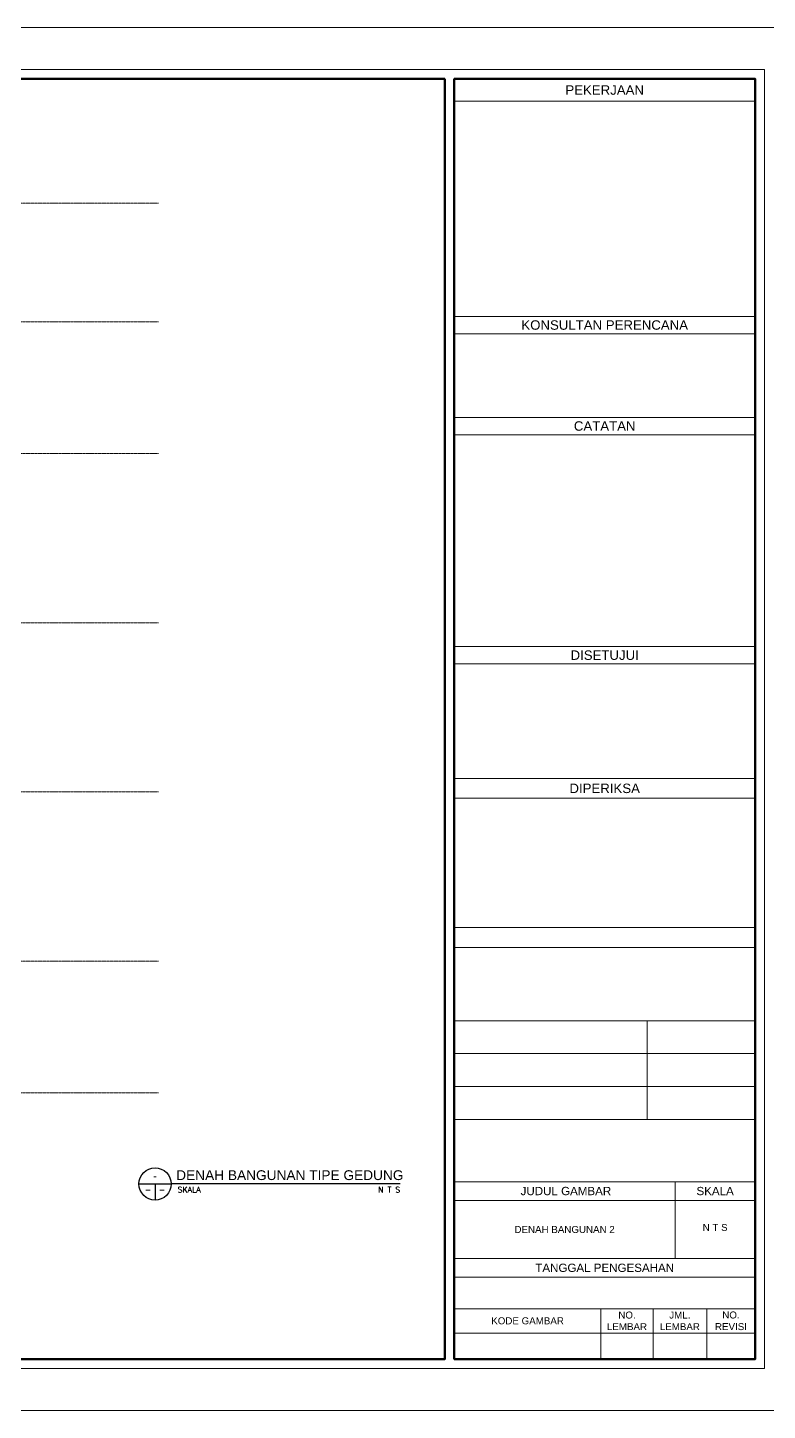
# Model space of a CAD drawing. Header units: millimetres. Extents: x 181904 to 315432, y 14752 to 46226.
# Drawn here: x 253200 to 270033, y 14752 to 46226 of the extents above; entities that cross this region are included whole.
import ezdxf
from ezdxf.enums import TextEntityAlignment as Align

# ---------------------------------------------------------------- set-up
doc = ezdxf.new("R2010")
doc.units = ezdxf.units.MM
doc.linetypes.add('Grid Line', pattern=[21, 12, -3, 3, -3])
doc.layers.add('A-STRT-Cstruktur', color=4, linetype='Continuous', lineweight=15)
doc.layers.add('S-GRID', color=1, linetype='Continuous', lineweight=9)
doc.layers.add('KOP', color=7, linetype='Continuous')
doc.styles.add('DIM', font='simplex.shx', dxfattribs={"height": 0.175})
doc.styles.add('JUDUL', font='arial.ttf', dxfattribs={"height": 300})
doc.styles.add('ROMANS', font='ROMANS.shx', dxfattribs={"height": 0.22})
doc.styles.add('SIM', font='SIMPLEX.shx', dxfattribs={"height": 0.175})

# ---------------------------------------------------------------- blocks, each defined once
blk = doc.blocks.new('SIM-JUDUL')
for p, q in [((0, 0), (0.987, 0)), ((0.493, 0), (0.493, -0.493)), ((8, 0), (0.987, 0))]:
    blk.add_line(p, q)
blk.add_circle((0.493, 0), 0.493)
at = {"ltscale": 0.7, "style": 'SIM'}
blk.add_text('SKALA', height=0.175, dxfattribs=at).set_placement((1.185, -0.174), align=Align.MIDDLE_LEFT)
at = {"style": 'JUDUL'}
for tag, p in [('JUDUL1', (1.14, 0.578)), ('JUDUL2', (1.14, 0.121))]:
    blk.add_attdef(tag, p, '', height=0.3, dxfattribs=at)
at = {"ltscale": 0.75}
for tag, height, style, p in [('GBR', 0.25, 'JUDUL', (0.493, 0.247)), ('L1', 0.175, 'DIM', (0.28, -0.174)), ('L2', 0.175, 'DIM', (0.707, -0.174))]:
    blk.add_attdef(tag, text='', height=height, dxfattribs=dict(at, style=style)).set_placement(p, align=Align.MIDDLE)
at = {"style": 'DIM'}
blk.add_attdef('SKL', text='', height=0.175, dxfattribs=at).set_placement((8, -0.174), align=Align.MIDDLE_RIGHT)
blk = doc.blocks.new('KOPSTR')
at = {"color": 7, "lineweight": 20, "ltscale": 2}
for p, q in [((1045959, 626693), (1055102, 626693)), ((1045959, 626012), (1055102, 626012)), ((1045959, 619478), (1055102, 619478)), ((1045959, 618948), (1055102, 618948)), ((1045959, 616409), (1055102, 616409)), ((1045959, 615880), (1055102, 615880)), ((1045959, 609448), (1055102, 609448)), ((1045959, 608919), (1055102, 608919)), ((1045959, 605438), (1055102, 605438)), ((1045959, 604838), (1055102, 604838)), ((1045959, 600915), (1055102, 600915)), ((1045959, 600306), (1055102, 600306)), ((1045959, 595081), (1055102, 595081)), ((1045959, 593190), (1055102, 593190)), ((1045959, 592620), (1055102, 592620)), ((1045959, 590856), (1055102, 590856))]:
    blk.add_line(p, q, dxfattribs=at)
at = {"color": 7}
for p, q in [((1051819, 598081), (1051819, 595081)), ((1052667, 593190), (1052667, 590856)), ((1051998, 589333), (1051998, 587800)), ((1053628, 589333), (1053628, 587800)), ((1045959, 588593), (1055102, 588593))]:
    blk.add_line(p, q, dxfattribs=at)
at = {"color": 7, "ltscale": 2}
for p, q in [((1045959, 590291), (1055102, 590291)), ((1045959, 589333), (1055102, 589333))]:
    blk.add_line(p, q, dxfattribs=at)
at = {"color": 8}
blk.add_lwpolyline([(997258, 628249), (997258, 586244), (1056658, 586244), (1056658, 628249)], close=True, dxfattribs=at)
at = {"lineweight": 13}
blk.add_lwpolyline([(1055385, 626976), (1055385, 587517), (999803, 587517), (999803, 626976)], close=True, dxfattribs=at)
at = {"color": 1, "lineweight": 53, "ltscale": 0.05}
blk.add_lwpolyline([(1045676, 626693), (1045676, 587800), (1000086, 587800), (1000086, 626693)], close=True, dxfattribs=at)
blk.add_lwpolyline([(1055102, 587800), (1055102, 626693), (1055102, 587800), (1045959, 587800), (1045959, 626693), (1055102, 626693)], dxfattribs=at)
at = {"color": 7, "lineweight": 20, "ltscale": 2}
for points in [[(1045959, 598081), (1055102, 598081)], [(1045959, 597081), (1055102, 597081)], [(1045959, 596081), (1055102, 596081)], [(1045959, 595081), (1055102, 595081)]]:
    blk.add_lwpolyline(points, close=True, dxfattribs=at)
at = {"color": 7}
blk.add_lwpolyline([(1050417, 589333), (1050417, 587800), (1050417, 589159)], dxfattribs=at)
at = {"lineweight": 15, "attachment_point": 5, "style": 'ROMANS'}
for s, insert, char_height, width in [('{\\fArial|b0|i0|c0|p34;PEKERJAAN}', (1050530, 626352), 287.25, 9143.07), ('{\\fArial|b0|i0|c0|p34;KONSULTAN PERENCANA}', (1050530, 619213), 287.25, 9143.07), ('{\\fArial|b0|i0|c0|p34;CATATAN}', (1050530, 616145), 287.25, 9143.07), ('{\\fArial|b0|i0|c0|p34;DISETUJUI}', (1050530, 609184), 287.25, 9143.07), ('{\\fArial|b0|i0|c0|p34;DIPERIKSA}', (1050530, 605138), 287.25, 9143.07), ('{\\fArial|b0|i0|c0|p34;JUDUL GAMBAR}', (1049352, 592905), 251.35, 6628.69), ('{\\fArial|b0|i0|c0|p34;SKALA}', (1053884, 592905), 251.35, 2435.22), ('{\\fArial|b0|i0|c0|p34;TANGGAL PENGESAHAN}', (1050530, 590573), 251.35, 9143.07), ('{\\fArial|b0|i0|c0|p34;KODE GAMBAR}', (1048188, 588963), 212.14, 4458.17), ('{\\fArial|b0|i0|c0|p34;NO. LEMBAR}', (1051207, 588963), 212.14, 1580.53), ('{\\fArial|b0|i0|c0|p34;JML. LEMBAR}', (1052813, 588963), 212.14, 1630.54), ('{\\fArial|b0|i0|c0|p34;NO. REVISI}', (1054365, 588963), 212.14, 1473.82)]:
    blk.add_mtext(s, dxfattribs=dict(at, insert=insert, char_height=char_height, width=width))

msp = doc.modelspace()

# ---------------------------------------------------------------- linework, layer by layer
at = {"layer": 'S-GRID', "linetype": 'Grid Line'}
for p, q in [((256178.3, 42230.2), (236671.4, 42230.2)), ((256178.3, 39530.2), (236671.4, 39530.2)), ((256178.3, 36530.2), (236671.4, 36530.2)), ((256178.3, 32680.2), (236671.4, 32680.2)), ((256178.3, 28830.2), (236671.4, 28830.2)), ((256178.3, 24980.2), (236671.4, 24980.2)), ((256178.3, 21980.2), (236671.4, 21980.2))]:
    msp.add_line(p, q, dxfattribs=at)

# ---------------------------------------------------------------- block references
at = {"layer": 'A-STRT-Cstruktur', "xscale": 0.749313087254457, "yscale": 0.749313087254457, "zscale": 0.749313087254457}
msp.add_blockref('KOPSTR', (-520844.6, -424528.8, -87794.3), dxfattribs=at)
at = {"layer": 'KOP'}
ref = msp.add_blockref('SIM-JUDUL', (255732.7, 19904.3, -84056.3), dxfattribs=dict(at, xscale=743.0576798317003, yscale=743.0576798317003, zscale=743.0576798317003))
ref.add_attrib('JUDUL2', 'DENAH BANGUNAN TIPE GEDUNG', (256580, 19993.9, -84056.3), dxfattribs={"layer": '0', "height": 222.917, "style": 'JUDUL'})
ref.add_attrib('GBR', '-', dxfattribs={"layer": '0', "ltscale": 0.75, "height": 185.8, "style": 'JUDUL'}).set_placement((256099.2, 20087.6, -84056.3), align=Align.MIDDLE)
ref.add_attrib('L1', '-', dxfattribs={"layer": '0', "ltscale": 0.75, "height": 130, "style": 'DIM'}).set_placement((255940.4, 19774.8, -84056.3), align=Align.MIDDLE)
ref.add_attrib('L2', '-', dxfattribs={"layer": '0', "ltscale": 0.75, "height": 130, "style": 'DIM'}).set_placement((256258, 19774.8, -84056.3), align=Align.MIDDLE)
ref.add_attrib('SKL', 'N T S', dxfattribs={"layer": '0', "height": 130.04, "style": 'DIM'}).set_placement((261677.2, 19774.8, -84056.3), align=Align.MIDDLE_RIGHT)

# ---------------------------------------------------------------- texts
at = {"color": 7, "lineweight": 9, "char_height": 158.961, "attachment_point": 5, "style": 'ROMANS'}
for s, insert, width in [('{\\fArial|b0|i0|c0|p34;DENAH BANGUNAN 2}', (265419.2, 18868.4, -87794.3), 5026.28), ('{\\fArial|b0|i0|c0|p34;N T S}', (268844.7, 18913.7, -87794.3), 1824.742)]:
    msp.add_mtext(s, dxfattribs=dict(at, insert=insert, width=width))

doc.saveas('drawing.dxf')
